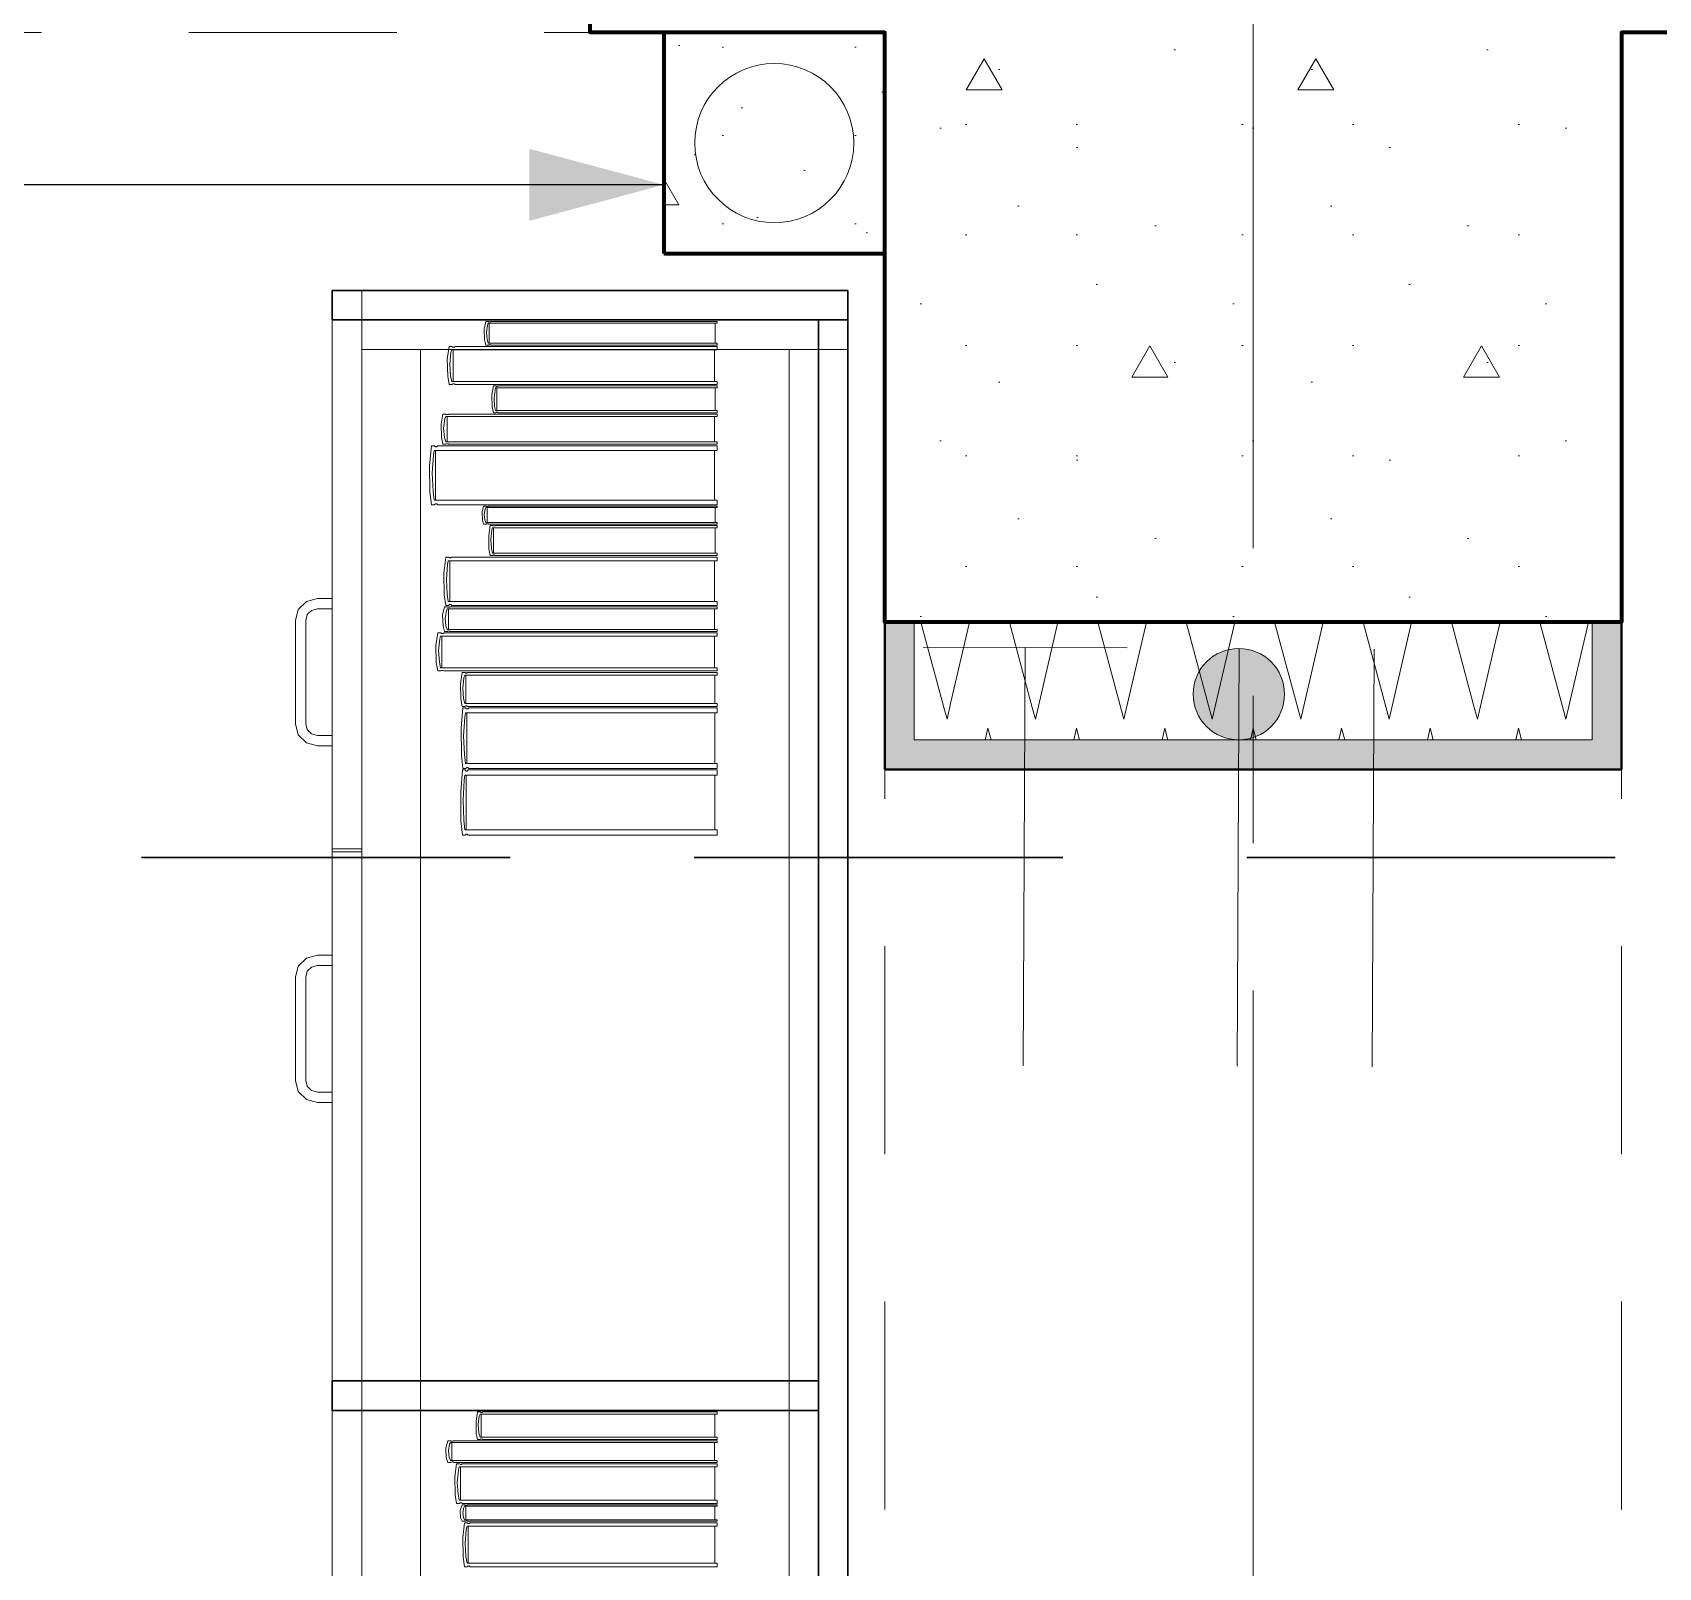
# Model space of a CAD drawing. Header units: inches. Extents: x -19 to 5698, y -728 to 92.
# Drawn here: x 128.992 to 130.095, y 38.358 to 39.4 of the extents above; entities that cross this region are included whole.
import ezdxf

# ---------------------------------------------------------------- set-up
doc = ezdxf.new("R2010")
doc.units = ezdxf.units.IN
doc.header["$MEASUREMENT"] = 0
doc.set_wipeout_variables(frame=1)
for name, pattern in [('HIDDEN', [0.375, 0.25, -0.125]), ('Hidden Line', [0.195611, 0.141111, -0.0545]), ('Punto & Raya', [0.65, 0.5, -0.075, 0, -0.075]), ('RAYITAS', [0.375, 0.25, -0.125]), ('Wipeout_Contour', [1, 0, -1])]:
    doc.linetypes.add(name, pattern=pattern)
doc.layers.get('0').update_dxf_attribs({"color": 61})
for name, color, linetype, lineweight in [('00 conduct tomacorr', 120, 'HIDDEN', 30), ('T-TECHO-E', 150, 'Continuous', 20), ('TOMACORRIENTE', 22, 'RAYITAS', 9)]:
    doc.layers.add(name, color=color, linetype=linetype, lineweight=lineweight)
for name, color, linetype in [('02 _ ARQ _ ALB _ Ejes Generales', 251, 'Continuous'), ('02 _ ARQ _ ZON _ Espacio.3D', 7, 'Continuous'), ('08 _ STR _ EXT _ 06 Columnas', 7, 'Continuous'), ('08 _ STR _ EXT _ 09 Vigas', 251, 'Continuous'), ('Estructura - 04 MURO', 7, 'Continuous'), ('Estructura - Carga', 7, 'Continuous'), ('Interior - Mobiliario', 7, 'Continuous'), ('MEP - HVAC', 7, 'Continuous'), ('Notas - Etiquetas', 7, 'Continuous')]:
    doc.layers.add(name, color=color, linetype=linetype)
doc.dimstyles.new('Estilo_Generado__8', dxfattribs={"dimtxt": 0.18, "dimasz": 0.0912, "dimexe": 0.18, "dimexo": 0.0625, "dimgap": 0, "dimtad": 0, "dimtih": 1, "dimtoh": 1, "dimdec": 4, "dimzin": 0, "dimdsep": 46, "dimcen": 0.09, "dimadec": 0, "dimazin": 0, "dimtfac": 1, "dimtdec": 4, "dimtmove": 0, "dimatfit": 3, "dimldrblk": 'ARROWHEAD_5', "dimfxl": 1, "dimtolj": 1, "dimtzin": 0, "dimarcsym": 0})

# ---------------------------------------------------------------- blocks, each defined once
blk = doc.blocks.new('*X75', base_point=(804.059, 0))
at = {"layer": 'Estructura - 04 MURO', "color": 9, "linetype": 'Continuous', "lineweight": 5}
for p, q in [((841.2168, 38.9878), (841.229, 38.9421)), ((841.1694, 38.9404), (841.1712, 38.934)), ((841.1712, 38.934), (841.1736, 38.9446)), ((841.1972, 38.92), (841.199, 38.9279)), ((841.199, 38.9279), (841.2011, 38.92))]:
    blk.add_line(p, q, dxfattribs=at)
blk = doc.blocks.new('*X76', base_point=(804.059, 0))
at = {"layer": 'Estructura - 04 MURO', "color": 9, "linetype": 'Continuous', "lineweight": 5}
for p, q in [((841.1535, 39), (841.1694, 38.9404)), ((841.1736, 38.9446), (841.1865, 39)), ((841.2135, 39), (841.2168, 38.9878))]:
    blk.add_line(p, q, dxfattribs=at)
blk = doc.blocks.new('*X77', base_point=(804.059, 0))
at = {"layer": 'Estructura - 04 MURO', "color": 9, "linetype": 'Continuous', "lineweight": 5}
for p, q in [((841.5432, 38.9858), (841.5465, 39)), ((841.5735, 39), (841.5898, 38.9392)), ((841.5919, 38.9371), (841.6065, 39))]:
    blk.add_line(p, q, dxfattribs=at)
blk = doc.blocks.new('*X78', base_point=(804.059, 0))
at = {"layer": 'Estructura - 04 MURO', "color": 9, "linetype": 'Continuous', "lineweight": 5}
for p, q in [((841.2312, 38.934), (841.2465, 39)), ((841.2735, 39), (841.2912, 38.934)), ((841.2912, 38.934), (841.3065, 39)), ((841.3335, 39), (841.3512, 38.934)), ((841.3512, 38.934), (841.3665, 39)), ((841.3935, 39), (841.4112, 38.934)), ((841.4112, 38.934), (841.4265, 39)), ((841.4535, 39), (841.4712, 38.934)), ((841.4712, 38.934), (841.4865, 39)), ((841.5135, 39), (841.529, 38.9421)), ((841.229, 38.9421), (841.2312, 38.934)), ((841.2572, 38.92), (841.259, 38.9279)), ((841.259, 38.9279), (841.2611, 38.92)), ((841.3172, 38.92), (841.319, 38.9279)), ((841.319, 38.9279), (841.3211, 38.92)), ((841.3772, 38.92), (841.379, 38.9279)), ((841.379, 38.9279), (841.3811, 38.92)), ((841.4372, 38.92), (841.439, 38.9279)), ((841.439, 38.9279), (841.4411, 38.92)), ((841.4972, 38.92), (841.499, 38.9279)), ((841.499, 38.9279), (841.5011, 38.92))]:
    blk.add_line(p, q, dxfattribs=at)
blk = doc.blocks.new('*X79', base_point=(804.059, 0))
at = {"layer": 'Estructura - 04 MURO', "color": 9, "linetype": 'Continuous', "lineweight": 5}
for p, q in [((841.5312, 38.934), (841.5432, 38.9858)), ((841.529, 38.9421), (841.5312, 38.934)), ((841.5898, 38.9392), (841.5912, 38.934)), ((841.5572, 38.92), (841.559, 38.9279)), ((841.559, 38.9279), (841.5611, 38.92)), ((841.5912, 38.934), (841.5919, 38.9371))]:
    blk.add_line(p, q, dxfattribs=at)
blk = doc.blocks.new('ARROWHEAD_5')
at = {"linetype": 'Continuous', "lineweight": 0}
blk.add_hatch(color=0, dxfattribs=at).paths.add_polyline_path([(-1, 0.2679), (0, 0), (-1, -0.2679)])
at = {"color": 0, "linetype": 'Continuous', "lineweight": 0}
blk.add_line((0, 0), (-1, 0), dxfattribs=at)
blk = doc.blocks.new('a')
at = {"layer": 'TOMACORRIENTE', "ltscale": 0.05}
h = blk.add_hatch(color=4, dxfattribs=at)
edge = h.paths.add_edge_path()
edge.add_arc((0, 0.0752), 0.02106, 0, 360)
at = {"layer": 'TOMACORRIENTE', "color": 4}
for p, q in [((-0.14553, 0.09625), (-0.0515, 0.09625)), ((-0.09851, 0.09625), (-0.09851, -0.09657)), ((0, 0.09625), (0, -0.09625)), ((0.06232, -0.09625), (0.06232, 0.09625))]:
    blk.add_line(p, q, dxfattribs=at)
blk.add_circle((0, 0.0752), 0.02106, dxfattribs=at)
blk = doc.blocks.new('CABLE 3FACE')
at = {"layer": 'T-TECHO-E', "rotation": 59.94170052614085}
blk.add_blockref('a', (0, 0), dxfattribs=at)

msp = doc.modelspace()

# ---------------------------------------------------------------- hatches: boundary and pattern name
at = {"layer": 'Estructura - 04 MURO', "linetype": 'Continuous', "lineweight": 9}
for points in [[(129.59, 38.92), (129.59, 39), (129.57, 39), (129.57, 38.92)], [(130.07, 38.92), (130.07, 39), (130.05, 39), (130.05, 38.92)], [(129.59, 38.92), (129.57, 38.9), (129.59, 38.9)], [(129.57, 38.92), (129.57, 38.9), (129.59, 38.92)], [(130.05, 38.92), (129.59, 38.92), (129.59, 38.9), (130.05, 38.9)], [(130.05, 38.92), (130.07, 38.9), (130.07, 38.92)], [(130.05, 38.9), (130.07, 38.9), (130.05, 38.92)]]:
    msp.add_hatch(color=250, dxfattribs=at).paths.add_polyline_path(points)
at = {"layer": 'Estructura - Carga', "linetype": 'Continuous', "lineweight": 13}
h = msp.add_hatch(dxfattribs=at)
h.set_pattern_fill('HORMIGÓN_ARMADO_0002', color=251, style=0, pattern_type=2)
h.set_pattern_definition([(0, (92.5, 6e-09), (0, 0.3117692), [0.03, -0.15]), (0, (92.59, 0.1559), (0, 0.3117692), [0.03, -0.15]), (60, (92.5, 6e-09), (-0.27, 0.1558846), [0.03, -0.15]), (60, (92.68, 6e-09), (-0.27, 0.1558846), [0.03, -0.15]), (120, (92.53, 6e-09), (0.27, 0.1558846), [0.03, -0.15]), (120, (92.71, 6e-09), (0.27, 0.1558846), [0.03, -0.15]), (0, (92.500015, 0.03), (0, 0.06), [0, -0.06, 0, -0.09]), (45, (92.530015, 0.03), (-0.04242641, 0.04242641), [0, -0.045, 0, -0.075])])
h.paths.add_polyline_path([(129.42, 39.25), (129.57, 39.25), (129.57, 39.4), (129.42, 39.4)])

# ---------------------------------------------------------------- linework, layer by layer
at = {"layer": '02 _ ARQ _ ALB _ Ejes Generales', "color": 251, "linetype": 'Punto & Raya', "lineweight": 13, "true_color": 0x636466}
msp.add_line((129.82, 3.05), (129.82, 44.9), dxfattribs=at)
at = {"layer": '02 _ ARQ _ ZON _ Espacio.3D', "color": 254, "linetype": 'Continuous', "lineweight": 0, "flags": 128}
msp.add_lwpolyline([(137.07, 39), (136.57, 39), (136.57, 39.4), (130.07, 39.4), (130.07, 39), (129.57, 39), (129.57, 39.4), (129.37, 39.4), (129.37, 39.65), (126.5479, 39.65), (126.5479, 39.4), (123.07, 39.4)], dxfattribs=at)
at = {"layer": '08 _ STR _ EXT _ 09 Vigas', "color": 251, "linetype": 'Hidden Line', "lineweight": 13, "true_color": 0x636466}
for p, q in [((123.07, 39.4), (129.57, 39.4)), ((129.57, 30.2), (129.57, 39.4)), ((130.07, 39.4), (136.57, 39.4)), ((130.07, 30.2), (130.07, 39.4))]:
    msp.add_line(p, q, dxfattribs=at)
at = {"layer": 'Estructura - 04 MURO', "color": 143, "linetype": 'Continuous', "lineweight": 5}
for p, q in [((129.59, 39), (129.59, 38.92)), ((130.05, 38.92), (130.05, 39)), ((130.05, 38.92), (130.05, 39)), ((130.05, 39), (130.05, 39)), ((129.59, 38.92), (129.67, 38.92)), ((129.59, 38.92), (129.67, 38.92)), ((129.67, 38.92), (129.97, 38.92)), ((129.97, 38.92), (130.05, 38.92))]:
    msp.add_line(p, q, dxfattribs=at)
at = {"layer": 'Estructura - 04 MURO', "color": 7, "linetype": 'Continuous', "lineweight": 40, "flags": 128}
for points in [[(129.57, 39), (129.57, 38.9)], [(130.07, 39), (130.05, 39)], [(130.07, 38.92), (130.07, 39)], [(130.07, 38.9), (130.07, 38.92)], [(129.57, 38.9), (129.59, 38.9)], [(129.59, 38.9), (130.07, 38.9)]]:
    msp.add_lwpolyline(points, dxfattribs=at)
at = {"layer": 'Estructura - 04 MURO', "color": 143, "linetype": 'Continuous', "lineweight": 5, "flags": 128}
for points in [[(129.59, 39), (129.67, 39)], [(129.97, 39), (129.67, 39)], [(130.05, 39), (129.97, 39)]]:
    msp.add_lwpolyline(points, dxfattribs=at)
at = {"layer": 'Estructura - Carga', "color": 7, "linetype": 'Continuous', "lineweight": 80, "flags": 128}
msp.add_lwpolyline([(129.42, 39.25), (129.57, 39.25), (129.57, 39.4), (129.42, 39.4)], close=True, dxfattribs=at)
at = {"layer": 'Interior - Mobiliario', "color": 175, "linetype": 'Continuous', "lineweight": 13}
for p, q in [((129.215, 37.745), (129.215, 39.205)), ((129.215, 39.205), (129.525, 39.205)), ((129.525, 39.205), (129.525, 37.745)), ((129.2984, 39.1914), (129.2982, 39.1986)), ((129.2997, 39.1965), (129.3001, 39.1916)), ((129.3001, 39.1916), (129.3009, 39.1892)), ((129.215, 39.185), (129.255, 39.185)), ((129.255, 39.185), (129.505, 39.185)), ((129.2731, 39.1783), (129.2744, 39.1869)), ((129.2744, 39.1869), (129.2763, 39.1869)), ((129.2756, 39.1829), (129.2749, 39.175)), ((129.2762, 39.1848), (129.2756, 39.1829)), ((129.4563, 39.1848), (129.2762, 39.1848)), ((129.2763, 39.1869), (129.2765, 39.1867)), ((129.2765, 39.1867), (129.2767, 39.1866)), ((129.2767, 39.1866), (129.277, 39.1865)), ((129.277, 39.1865), (129.2772, 39.1865)), ((129.2771, 39.1633), (129.2771, 39.1848)), ((129.2772, 39.1865), (129.2775, 39.1865)), ((129.2775, 39.1865), (129.2778, 39.1865)), ((129.2778, 39.1865), (129.278, 39.1866)), ((129.278, 39.1866), (129.2783, 39.1868)), ((129.2783, 39.1868), (129.2784, 39.1869)), ((129.2784, 39.1869), (129.4563, 39.1869)), ((129.2993, 39.1879), (129.2984, 39.1914)), ((129.301, 39.1879), (129.2993, 39.1879)), ((129.3009, 39.1892), (129.4563, 39.1892)), ((129.3011, 39.1879), (129.301, 39.1879)), ((129.3013, 39.188), (129.3011, 39.1879)), ((129.3015, 39.1881), (129.3013, 39.188)), ((129.3017, 39.1881), (129.3015, 39.1881)), ((129.302, 39.1882), (129.3017, 39.1881)), ((129.3022, 39.1881), (129.302, 39.1882)), ((129.3024, 39.1881), (129.3022, 39.1881)), ((129.3026, 39.188), (129.3024, 39.1881)), ((129.3027, 39.1879), (129.3026, 39.188)), ((129.4563, 39.1879), (129.3027, 39.1879)), ((129.4545, 39.1848), (129.4545, 39.1633)), ((129.4563, 39.1892), (129.4563, 39.1879)), ((129.4563, 39.1869), (129.4563, 39.1848)), ((129.2734, 39.1669), (129.2731, 39.1783)), ((129.2749, 39.175), (129.2753, 39.1671)), ((129.2744, 39.1612), (129.2734, 39.1669)), ((129.2763, 39.1612), (129.2744, 39.1612)), ((129.2753, 39.1671), (129.2762, 39.1633)), ((129.2762, 39.1633), (129.4563, 39.1633)), ((129.2764, 39.1613), (129.2763, 39.1612)), ((129.2767, 39.1615), (129.2764, 39.1613)), ((129.2769, 39.1616), (129.2767, 39.1615)), ((129.2772, 39.1617), (129.2769, 39.1616)), ((129.2774, 39.1617), (129.2772, 39.1617)), ((129.2777, 39.1616), (129.2774, 39.1617)), ((129.278, 39.1615), (129.2777, 39.1616)), ((129.2782, 39.1614), (129.278, 39.1615)), ((129.2784, 39.1612), (129.2782, 39.1614)), ((129.4563, 39.1612), (129.2784, 39.1612)), ((129.3034, 39.1542), (129.3044, 39.1602)), ((129.3044, 39.1602), (129.306, 39.1602)), ((129.3059, 39.1588), (129.3055, 39.1574)), ((129.4563, 39.1588), (129.3059, 39.1588)), ((129.306, 39.1602), (129.3062, 39.1601)), ((129.3062, 39.1601), (129.3064, 39.16)), ((129.3064, 39.16), (129.3066, 39.16)), ((129.3066, 39.16), (129.3068, 39.1599)), ((129.3067, 39.1435), (129.3067, 39.1588)), ((129.3068, 39.1599), (129.307, 39.1599)), ((129.307, 39.1599), (129.3072, 39.16)), ((129.3072, 39.16), (129.3075, 39.16)), ((129.3075, 39.16), (129.3076, 39.1602)), ((129.3076, 39.1602), (129.3077, 39.1602)), ((129.3077, 39.1602), (129.4563, 39.1602)), ((129.4548, 39.1588), (129.4548, 39.1435)), ((129.4563, 39.1633), (129.4563, 39.1612)), ((129.4563, 39.1602), (129.4563, 39.1588)), ((129.3036, 39.146), (129.3034, 39.1542)), ((129.3055, 39.1574), (129.3048, 39.1518)), ((129.3048, 39.1518), (129.3052, 39.1462)), ((129.2689, 39.1342), (129.2701, 39.141)), ((129.2701, 39.141), (129.2721, 39.141)), ((129.2714, 39.1379), (129.2706, 39.1316)), ((129.272, 39.1394), (129.2714, 39.1379)), ((129.4563, 39.1394), (129.272, 39.1394)), ((129.2721, 39.141), (129.2723, 39.1409)), ((129.2723, 39.1409), (129.2725, 39.1408)), ((129.2725, 39.1408), (129.2728, 39.1407)), ((129.2728, 39.1407), (129.2731, 39.1407)), ((129.2729, 39.1222), (129.2729, 39.1394)), ((129.2731, 39.1407), (129.2733, 39.1407)), ((129.2733, 39.1407), (129.2736, 39.1407)), ((129.2736, 39.1407), (129.2739, 39.1408)), ((129.2739, 39.1408), (129.2741, 39.141)), ((129.2741, 39.141), (129.2742, 39.141)), ((129.2742, 39.141), (129.4563, 39.141)), ((129.3044, 39.142), (129.3036, 39.146)), ((129.306, 39.142), (129.3044, 39.142)), ((129.3052, 39.1462), (129.3059, 39.1435)), ((129.3059, 39.1435), (129.4563, 39.1435)), ((129.3061, 39.1421), (129.306, 39.142)), ((129.3063, 39.1422), (129.3061, 39.1421)), ((129.3065, 39.1423), (129.3063, 39.1422)), ((129.3067, 39.1423), (129.3065, 39.1423)), ((129.307, 39.1423), (129.3067, 39.1423)), ((129.3072, 39.1423), (129.307, 39.1423)), ((129.3074, 39.1422), (129.3072, 39.1423)), ((129.3076, 39.1421), (129.3074, 39.1422)), ((129.3077, 39.142), (129.3076, 39.1421)), ((129.4563, 39.142), (129.3077, 39.142)), ((129.4545, 39.1394), (129.4545, 39.1222)), ((129.4563, 39.1435), (129.4563, 39.142)), ((129.4563, 39.141), (129.4563, 39.1394)), ((129.2691, 39.1251), (129.2689, 39.1342)), ((129.2706, 39.1316), (129.2711, 39.1253)), ((129.261, 39.1062), (129.2623, 39.1196)), ((129.2623, 39.1196), (129.2644, 39.1196)), ((129.2643, 39.1164), (129.2637, 39.1133)), ((129.4563, 39.1164), (129.2643, 39.1164)), ((129.2644, 39.1196), (129.2646, 39.1194)), ((129.2646, 39.1194), (129.2649, 39.1191)), ((129.2649, 39.1191), (129.2651, 39.119)), ((129.2651, 39.119), (129.2654, 39.1189)), ((129.2652, 39.0827), (129.2652, 39.1164)), ((129.2654, 39.1189), (129.2657, 39.1189)), ((129.2657, 39.1189), (129.266, 39.119)), ((129.266, 39.119), (129.2662, 39.1192)), ((129.2662, 39.1192), (129.2665, 39.1194)), ((129.2665, 39.1194), (129.2666, 39.1196)), ((129.2666, 39.1196), (129.4563, 39.1196)), ((129.2701, 39.1206), (129.2691, 39.1251)), ((129.2721, 39.1206), (129.2701, 39.1206)), ((129.2711, 39.1253), (129.272, 39.1222)), ((129.272, 39.1222), (129.4563, 39.1222)), ((129.2722, 39.1207), (129.2721, 39.1206)), ((129.2725, 39.1208), (129.2722, 39.1207)), ((129.2727, 39.1209), (129.2725, 39.1208)), ((129.273, 39.1209), (129.2727, 39.1209)), ((129.2733, 39.1209), (129.273, 39.1209)), ((129.2735, 39.1209), (129.2733, 39.1209)), ((129.2738, 39.1208), (129.2735, 39.1209)), ((129.274, 39.1207), (129.2738, 39.1208)), ((129.2742, 39.1206), (129.274, 39.1207)), ((129.4563, 39.1206), (129.2742, 39.1206)), ((129.4544, 39.1164), (129.4544, 39.0827)), ((129.4563, 39.1222), (129.4563, 39.1206)), ((129.4563, 39.1196), (129.4563, 39.1164)), ((129.2613, 39.0883), (129.261, 39.1062)), ((129.2637, 39.1133), (129.2629, 39.1011)), ((129.2629, 39.1011), (129.2634, 39.0887)), ((129.2623, 39.0795), (129.2613, 39.0883)), ((129.2634, 39.0887), (129.2643, 39.0827)), ((129.2643, 39.0827), (129.4563, 39.0827)), ((129.4563, 39.0827), (129.4563, 39.0795)), ((129.2644, 39.0795), (129.2623, 39.0795)), ((129.2646, 39.0797), (129.2644, 39.0795)), ((129.2648, 39.0799), (129.2646, 39.0797)), ((129.2651, 39.0801), (129.2648, 39.0799)), ((129.2653, 39.0802), (129.2651, 39.0801)), ((129.2656, 39.0802), (129.2653, 39.0802)), ((129.2659, 39.0801), (129.2656, 39.0802)), ((129.2662, 39.08), (129.2659, 39.0801)), ((129.2664, 39.0797), (129.2662, 39.08)), ((129.2666, 39.0795), (129.2664, 39.0797)), ((129.4563, 39.0795), (129.2666, 39.0795)), ((129.2967, 39.0745), (129.2977, 39.0785)), ((129.2969, 39.0691), (129.2967, 39.0745)), ((129.2977, 39.0785), (129.2994, 39.0785)), ((129.2988, 39.0767), (129.2982, 39.073)), ((129.2982, 39.073), (129.2986, 39.0693)), ((129.2993, 39.0776), (129.2988, 39.0767)), ((129.4563, 39.0776), (129.2993, 39.0776)), ((129.2994, 39.0785), (129.2996, 39.0785)), ((129.2996, 39.0785), (129.2998, 39.0784)), ((129.2998, 39.0784), (129.3, 39.0784)), ((129.3, 39.0784), (129.3002, 39.0783)), ((129.3001, 39.0675), (129.3001, 39.0776)), ((129.3002, 39.0783), (129.3005, 39.0783)), ((129.3005, 39.0783), (129.3007, 39.0784)), ((129.3007, 39.0784), (129.3009, 39.0784)), ((129.3009, 39.0784), (129.3011, 39.0785)), ((129.3011, 39.0785), (129.3012, 39.0785)), ((129.3012, 39.0785), (129.4563, 39.0785)), ((129.4548, 39.0776), (129.4548, 39.0675)), ((129.4563, 39.0785), (129.4563, 39.0776)), ((129.2977, 39.0665), (129.2969, 39.0691)), ((129.2994, 39.0665), (129.2977, 39.0665)), ((129.2986, 39.0693), (129.2993, 39.0675)), ((129.2993, 39.0675), (129.4563, 39.0675)), ((129.2995, 39.0665), (129.2994, 39.0665)), ((129.2997, 39.0666), (129.2995, 39.0665)), ((129.2999, 39.0667), (129.2997, 39.0666)), ((129.3002, 39.0667), (129.2999, 39.0667)), ((129.3004, 39.0667), (129.3002, 39.0667)), ((129.3006, 39.0667), (129.3004, 39.0667)), ((129.3009, 39.0666), (129.3006, 39.0667)), ((129.3011, 39.0666), (129.3009, 39.0666)), ((129.3012, 39.0665), (129.3011, 39.0666)), ((129.4563, 39.0665), (129.3012, 39.0665)), ((129.3012, 39.0587), (129.3022, 39.0655)), ((129.3022, 39.0655), (129.3039, 39.0655)), ((129.3033, 39.0623), (129.3027, 39.0561)), ((129.3038, 39.0639), (129.3033, 39.0623)), ((129.4563, 39.0639), (129.3038, 39.0639)), ((129.3039, 39.0655), (129.304, 39.0654)), ((129.304, 39.0654), (129.3042, 39.0653)), ((129.3042, 39.0653), (129.3044, 39.0652)), ((129.3044, 39.0652), (129.3047, 39.0652)), ((129.3045, 39.0467), (129.3045, 39.0639)), ((129.3047, 39.0652), (129.3049, 39.0652)), ((129.3049, 39.0652), (129.3051, 39.0652)), ((129.3051, 39.0652), (129.3053, 39.0653)), ((129.3053, 39.0653), (129.3055, 39.0654)), ((129.3055, 39.0654), (129.3056, 39.0655)), ((129.3056, 39.0655), (129.4563, 39.0655)), ((129.4548, 39.0639), (129.4548, 39.0467)), ((129.4563, 39.0675), (129.4563, 39.0665)), ((129.4563, 39.0655), (129.4563, 39.0639)), ((129.3014, 39.0496), (129.3012, 39.0587)), ((129.3022, 39.0451), (129.3014, 39.0496)), ((129.3027, 39.0561), (129.3031, 39.0498)), ((129.3031, 39.0498), (129.3038, 39.0467)), ((129.2708, 39.0332), (129.272, 39.0441)), ((129.272, 39.0441), (129.274, 39.0441)), ((129.2733, 39.039), (129.2725, 39.0289)), ((129.2738, 39.0415), (129.2733, 39.039)), ((129.4563, 39.0415), (129.2738, 39.0415)), ((129.274, 39.0441), (129.2742, 39.0439)), ((129.2742, 39.0439), (129.2744, 39.0438)), ((129.2744, 39.0438), (129.2747, 39.0436)), ((129.2747, 39.0436), (129.2749, 39.0436)), ((129.2748, 39.0139), (129.2748, 39.0415)), ((129.2749, 39.0436), (129.2752, 39.0436)), ((129.2752, 39.0436), (129.2755, 39.0437)), ((129.2755, 39.0437), (129.2757, 39.0438)), ((129.2757, 39.0438), (129.2759, 39.044)), ((129.2759, 39.044), (129.276, 39.0441)), ((129.276, 39.0441), (129.4563, 39.0441)), ((129.3039, 39.0451), (129.3022, 39.0451)), ((129.3038, 39.0467), (129.4563, 39.0467)), ((129.304, 39.0452), (129.3039, 39.0451)), ((129.3042, 39.0453), (129.304, 39.0452)), ((129.3044, 39.0454), (129.3042, 39.0453)), ((129.3046, 39.0455), (129.3044, 39.0454)), ((129.3048, 39.0455), (129.3046, 39.0455)), ((129.3051, 39.0454), (129.3048, 39.0455)), ((129.3053, 39.0453), (129.3051, 39.0454)), ((129.3055, 39.0452), (129.3053, 39.0453)), ((129.3056, 39.0451), (129.3055, 39.0452)), ((129.4563, 39.0451), (129.3056, 39.0451)), ((129.4545, 39.0415), (129.4545, 39.0139)), ((129.4563, 39.0467), (129.4563, 39.0451)), ((129.4563, 39.0441), (129.4563, 39.0415)), ((129.271, 39.0185), (129.2708, 39.0332)), ((129.2725, 39.0289), (129.273, 39.0189)), ((129.1775, 39.014), (129.185, 39.016)), ((129.185, 39.016), (129.195, 39.016)), ((129.195, 39.016), (129.195, 39.009)), ((129.272, 39.0113), (129.271, 39.0185)), ((129.273, 39.0189), (129.2738, 39.0139)), ((129.17, 39.001), (129.172, 39.0085)), ((129.172, 39.0085), (129.1775, 39.014)), ((129.1781, 39.005), (129.177, 39.001)), ((129.181, 39.0079), (129.1781, 39.005)), ((129.185, 39.009), (129.181, 39.0079)), ((129.195, 39.009), (129.185, 39.009)), ((129.2699, 39.0047), (129.2712, 39.0103)), ((129.2702, 38.9972), (129.2699, 39.0047)), ((129.2712, 39.0103), (129.2732, 39.0103)), ((129.2725, 39.0077), (129.2717, 39.0026)), ((129.274, 39.0113), (129.272, 39.0113)), ((129.273, 39.009), (129.2725, 39.0077)), ((129.4563, 39.009), (129.273, 39.009)), ((129.2732, 39.0103), (129.2734, 39.0102)), ((129.2734, 39.0102), (129.2736, 39.0101)), ((129.2736, 39.0101), (129.2739, 39.0101)), ((129.2738, 39.0139), (129.4563, 39.0139)), ((129.2739, 39.0101), (129.2741, 39.01)), ((129.2741, 39.0114), (129.274, 39.0113)), ((129.274, 38.9949), (129.274, 39.009)), ((129.2743, 39.0116), (129.2741, 39.0114)), ((129.2741, 39.01), (129.2744, 39.01)), ((129.2746, 39.0118), (129.2743, 39.0116)), ((129.2744, 39.01), (129.2747, 39.0101)), ((129.2749, 39.0119), (129.2746, 39.0118)), ((129.2747, 39.0101), (129.2749, 39.0102)), ((129.2751, 39.0119), (129.2749, 39.0119)), ((129.2749, 39.0102), (129.2751, 39.0103)), ((129.2754, 39.0118), (129.2751, 39.0119)), ((129.2751, 39.0103), (129.2753, 39.0103)), ((129.2753, 39.0103), (129.4563, 39.0103)), ((129.2757, 39.0117), (129.2754, 39.0118)), ((129.2759, 39.0115), (129.2757, 39.0117)), ((129.276, 39.0113), (129.2759, 39.0115)), ((129.4563, 39.0113), (129.276, 39.0113)), ((129.4545, 39.009), (129.4545, 38.9949)), ((129.4563, 39.0139), (129.4563, 39.0113)), ((129.4563, 39.0103), (129.4563, 39.009)), ((129.17, 38.931), (129.17, 39.001)), ((129.177, 39.001), (129.177, 38.931)), ((129.2712, 38.9936), (129.2702, 38.9972)), ((129.2732, 38.9936), (129.2712, 38.9936)), ((129.2717, 39.0026), (129.2722, 38.9974)), ((129.2722, 38.9974), (129.273, 38.9949)), ((129.273, 38.9949), (129.4563, 38.9949)), ((129.2733, 38.9936), (129.2732, 38.9936)), ((129.2735, 38.9937), (129.2733, 38.9936)), ((129.2738, 38.9938), (129.2735, 38.9937)), ((129.2741, 38.9938), (129.2738, 38.9938)), ((129.2743, 38.9938), (129.2741, 38.9938)), ((129.2746, 38.9938), (129.2743, 38.9938)), ((129.2749, 38.9937), (129.2746, 38.9938)), ((129.2751, 38.9936), (129.2749, 38.9937)), ((129.2753, 38.9936), (129.2751, 38.9936)), ((129.4563, 38.9936), (129.2753, 38.9936)), ((129.4563, 38.9949), (129.4563, 38.9936)), ((129.2654, 38.984), (129.2666, 38.9926)), ((129.2656, 38.9725), (129.2654, 38.984)), ((129.2666, 38.9926), (129.2687, 38.9926)), ((129.268, 38.9885), (129.2672, 38.9806)), ((129.2685, 38.9905), (129.268, 38.9885)), ((129.4563, 38.9905), (129.2685, 38.9905)), ((129.2687, 38.9926), (129.2689, 38.9924)), ((129.2689, 38.9924), (129.2691, 38.9923)), ((129.2691, 38.9923), (129.2694, 38.9922)), ((129.2694, 38.9922), (129.2696, 38.9921)), ((129.2695, 38.9689), (129.2695, 38.9905)), ((129.2696, 38.9921), (129.2699, 38.9921)), ((129.2699, 38.9921), (129.2702, 38.9922)), ((129.2702, 38.9922), (129.2705, 38.9923)), ((129.2705, 38.9923), (129.2707, 38.9925)), ((129.2707, 38.9925), (129.2708, 38.9926)), ((129.2708, 38.9926), (129.4563, 38.9926)), ((129.4544, 38.9905), (129.4544, 38.9689)), ((129.4563, 38.9926), (129.4563, 38.9905)), ((129.2666, 38.9668), (129.2656, 38.9725)), ((129.2672, 38.9806), (129.2677, 38.9727)), ((129.2677, 38.9727), (129.2685, 38.9689)), ((129.2687, 38.9668), (129.2666, 38.9668)), ((129.2685, 38.9689), (129.4563, 38.9689)), ((129.2688, 38.9669), (129.2687, 38.9668)), ((129.2691, 38.9671), (129.2688, 38.9669)), ((129.2693, 38.9672), (129.2691, 38.9671)), ((129.2696, 38.9672), (129.2693, 38.9672)), ((129.2699, 38.9672), (129.2696, 38.9672)), ((129.2701, 38.9672), (129.2699, 38.9672)), ((129.2704, 38.9671), (129.2701, 38.9672)), ((129.2707, 38.9669), (129.2704, 38.9671)), ((129.2708, 38.9668), (129.2707, 38.9669)), ((129.4563, 38.9668), (129.2708, 38.9668)), ((129.282, 38.9581), (129.2831, 38.9658)), ((129.2831, 38.9658), (129.285, 38.9658)), ((129.2844, 38.9622), (129.2836, 38.9551)), ((129.2849, 38.964), (129.2844, 38.9622)), ((129.4563, 38.964), (129.2849, 38.964)), ((129.285, 38.9658), (129.2852, 38.9657)), ((129.2852, 38.9657), (129.2854, 38.9656)), ((129.2854, 38.9656), (129.2856, 38.9655)), ((129.2856, 38.9655), (129.2859, 38.9654)), ((129.2857, 38.9446), (129.2857, 38.964)), ((129.2859, 38.9654), (129.2861, 38.9654)), ((129.2861, 38.9654), (129.2864, 38.9655)), ((129.2864, 38.9655), (129.2866, 38.9656)), ((129.2866, 38.9656), (129.2868, 38.9657)), ((129.2868, 38.9657), (129.2869, 38.9658)), ((129.2869, 38.9658), (129.4563, 38.9658)), ((129.4546, 38.964), (129.4546, 38.9446)), ((129.4563, 38.9689), (129.4563, 38.9668)), ((129.4563, 38.9658), (129.4563, 38.964)), ((129.2822, 38.9478), (129.282, 38.9581)), ((129.2836, 38.9551), (129.2841, 38.948)), ((129.2831, 38.9427), (129.2822, 38.9478)), ((129.2826, 38.928), (129.2837, 38.9417)), ((129.285, 38.9427), (129.2831, 38.9427)), ((129.2837, 38.9417), (129.2856, 38.9417)), ((129.2841, 38.948), (129.2849, 38.9446)), ((129.2849, 38.9446), (129.4563, 38.9446)), ((129.2855, 38.9384), (129.2849, 38.9353)), ((129.2851, 38.9428), (129.285, 38.9427)), ((129.2853, 38.9429), (129.2851, 38.9428)), ((129.2856, 38.943), (129.2853, 38.9429)), ((129.4563, 38.9384), (129.2855, 38.9384)), ((129.2858, 38.9431), (129.2856, 38.943)), ((129.2856, 38.9417), (129.2857, 38.9415)), ((129.2857, 38.9415), (129.286, 38.9413)), ((129.2861, 38.9431), (129.2858, 38.9431)), ((129.286, 38.9413), (129.2862, 38.9411)), ((129.2863, 38.9431), (129.2861, 38.9431)), ((129.2862, 38.9411), (129.2865, 38.941)), ((129.2866, 38.943), (129.2863, 38.9431)), ((129.2863, 38.9039), (129.2863, 38.9384)), ((129.2865, 38.941), (129.2867, 38.941)), ((129.2868, 38.9428), (129.2866, 38.943)), ((129.2867, 38.941), (129.287, 38.9411)), ((129.2869, 38.9427), (129.2868, 38.9428)), ((129.4563, 38.9427), (129.2869, 38.9427)), ((129.287, 38.9411), (129.2872, 38.9413)), ((129.2872, 38.9413), (129.2874, 38.9416)), ((129.2874, 38.9416), (129.2875, 38.9417)), ((129.2875, 38.9417), (129.4563, 38.9417)), ((129.4546, 38.9384), (129.4546, 38.9039)), ((129.4563, 38.9446), (129.4563, 38.9427)), ((129.4563, 38.9417), (129.4563, 38.9384)), ((129.172, 38.9235), (129.17, 38.931)), ((129.177, 38.931), (129.1781, 38.927)), ((129.1781, 38.927), (129.181, 38.9241)), ((129.2828, 38.9096), (129.2826, 38.928)), ((129.2849, 38.9353), (129.2842, 38.9227)), ((129.1775, 38.918), (129.172, 38.9235)), ((129.185, 38.916), (129.1775, 38.918)), ((129.181, 38.9241), (129.185, 38.923)), ((129.185, 38.923), (129.195, 38.923)), ((129.195, 38.916), (129.185, 38.916)), ((129.195, 38.923), (129.195, 38.916)), ((129.2842, 38.9227), (129.2847, 38.91)), ((129.2837, 38.9006), (129.2828, 38.9096)), ((129.2847, 38.91), (129.2855, 38.9039)), ((129.2822, 38.8848), (129.2834, 38.8996)), ((129.2834, 38.8996), (129.2853, 38.8996)), ((129.2856, 38.9006), (129.2837, 38.9006)), ((129.2851, 38.896), (129.2846, 38.8927)), ((129.4563, 38.896), (129.2851, 38.896)), ((129.2853, 38.8996), (129.2854, 38.8993)), ((129.2854, 38.8993), (129.2856, 38.8991)), ((129.2855, 38.9039), (129.4563, 38.9039)), ((129.2857, 38.9007), (129.2856, 38.9006)), ((129.2856, 38.8991), (129.2859, 38.8989)), ((129.2859, 38.901), (129.2857, 38.9007)), ((129.2862, 38.9011), (129.2859, 38.901)), ((129.2859, 38.8989), (129.2861, 38.8988)), ((129.286, 38.8589), (129.286, 38.896)), ((129.2861, 38.8988), (129.2864, 38.8988)), ((129.2864, 38.9012), (129.2862, 38.9011)), ((129.2867, 38.9012), (129.2864, 38.9012)), ((129.2864, 38.8988), (129.2866, 38.8989)), ((129.2866, 38.8989), (129.2869, 38.8991)), ((129.2869, 38.9012), (129.2867, 38.9012)), ((129.2872, 38.901), (129.2869, 38.9012)), ((129.2869, 38.8991), (129.2871, 38.8994)), ((129.2871, 38.8994), (129.2872, 38.8996)), ((129.2874, 38.9008), (129.2872, 38.901)), ((129.2872, 38.8996), (129.4563, 38.8996)), ((129.2875, 38.9006), (129.2874, 38.9008)), ((129.4563, 38.9006), (129.2875, 38.9006)), ((129.4546, 38.896), (129.4546, 38.8589)), ((129.4563, 38.9039), (129.4563, 38.9006)), ((129.4563, 38.8996), (129.4563, 38.896)), ((129.2824, 38.8651), (129.2822, 38.8848)), ((129.2846, 38.8927), (129.2839, 38.8791)), ((129.2839, 38.8791), (129.2843, 38.8655)), ((129.2834, 38.8554), (129.2824, 38.8651)), ((129.2843, 38.8655), (129.2851, 38.8589)), ((129.2853, 38.8554), (129.2834, 38.8554)), ((129.2851, 38.8589), (129.4563, 38.8589)), ((129.2854, 38.8555), (129.2853, 38.8554)), ((129.2856, 38.8558), (129.2854, 38.8555)), ((129.2858, 38.856), (129.2856, 38.8558)), ((129.2861, 38.8561), (129.2858, 38.856)), ((129.2863, 38.8561), (129.2861, 38.8561)), ((129.2866, 38.856), (129.2863, 38.8561)), ((129.2868, 38.8559), (129.2866, 38.856)), ((129.287, 38.8556), (129.2868, 38.8559)), ((129.2872, 38.8554), (129.287, 38.8556)), ((129.4563, 38.8554), (129.2872, 38.8554)), ((129.4563, 38.8589), (129.4563, 38.8554)), ((129.195, 38.846), (129.215, 38.846)), ((129.195, 38.844), (129.215, 38.844)), ((129.185, 38.774), (129.1775, 38.772)), ((129.195, 38.774), (129.185, 38.774)), ((129.195, 38.767), (129.195, 38.774)), ((129.172, 38.7665), (129.17, 38.759)), ((129.1775, 38.772), (129.172, 38.7665)), ((129.177, 38.759), (129.1781, 38.763)), ((129.1781, 38.763), (129.181, 38.7659)), ((129.181, 38.7659), (129.185, 38.767)), ((129.185, 38.767), (129.195, 38.767)), ((129.17, 38.759), (129.17, 38.689)), ((129.177, 38.689), (129.177, 38.759)), ((129.17, 38.689), (129.172, 38.6815)), ((129.1781, 38.685), (129.177, 38.689)), ((129.181, 38.6821), (129.1781, 38.685)), ((129.172, 38.6815), (129.1775, 38.676)), ((129.1775, 38.676), (129.185, 38.674)), ((129.185, 38.681), (129.181, 38.6821)), ((129.195, 38.681), (129.185, 38.681)), ((129.185, 38.674), (129.195, 38.674)), ((129.195, 38.674), (129.195, 38.681)), ((129.2928, 38.4494), (129.2926, 38.4578)), ((129.2941, 38.4554), (129.2945, 38.4496)), ((129.2722, 38.4395), (129.2734, 38.4444)), ((129.2734, 38.4444), (129.2754, 38.4444)), ((129.2747, 38.4421), (129.2739, 38.4376)), ((129.2752, 38.4432), (129.2747, 38.4421)), ((129.4563, 38.4432), (129.2752, 38.4432)), ((129.2754, 38.4444), (129.2756, 38.4443)), ((129.2756, 38.4443), (129.2758, 38.4442)), ((129.2758, 38.4442), (129.276, 38.4441)), ((129.276, 38.4441), (129.2763, 38.4441)), ((129.2762, 38.431), (129.2762, 38.4432)), ((129.2763, 38.4441), (129.2766, 38.4441)), ((129.2766, 38.4441), (129.2768, 38.4441)), ((129.2768, 38.4441), (129.2771, 38.4442)), ((129.2771, 38.4442), (129.2773, 38.4443)), ((129.2773, 38.4443), (129.2774, 38.4444)), ((129.2774, 38.4444), (129.4563, 38.4444)), ((129.2937, 38.4454), (129.2928, 38.4494)), ((129.2954, 38.4454), (129.2937, 38.4454)), ((129.2945, 38.4496), (129.2953, 38.4468)), ((129.2953, 38.4468), (129.4563, 38.4468)), ((129.2955, 38.4454), (129.2954, 38.4454)), ((129.2957, 38.4455), (129.2955, 38.4454)), ((129.296, 38.4456), (129.2957, 38.4455)), ((129.2962, 38.4457), (129.296, 38.4456)), ((129.2964, 38.4457), (129.2962, 38.4457)), ((129.2967, 38.4456), (129.2964, 38.4457)), ((129.2969, 38.4456), (129.2967, 38.4456)), ((129.2971, 38.4455), (129.2969, 38.4456)), ((129.2972, 38.4454), (129.2971, 38.4455)), ((129.4563, 38.4454), (129.2972, 38.4454)), ((129.4545, 38.4432), (129.4545, 38.431)), ((129.4563, 38.4468), (129.4563, 38.4454)), ((129.4563, 38.4444), (129.4563, 38.4432)), ((129.2724, 38.433), (129.2722, 38.4395)), ((129.2734, 38.4298), (129.2724, 38.433)), ((129.2739, 38.4376), (129.2744, 38.4332)), ((129.2744, 38.4332), (129.2752, 38.431)), ((129.2752, 38.431), (129.4563, 38.431)), ((129.4563, 38.431), (129.4563, 38.4298)), ((129.2754, 38.4298), (129.2734, 38.4298)), ((129.2755, 38.4299), (129.2754, 38.4298)), ((129.2757, 38.43), (129.2755, 38.4299)), ((129.276, 38.43), (129.2757, 38.43)), ((129.2763, 38.4301), (129.276, 38.43)), ((129.2765, 38.4301), (129.2763, 38.4301)), ((129.2768, 38.4301), (129.2765, 38.4301)), ((129.277, 38.43), (129.2768, 38.4301)), ((129.2773, 38.4299), (129.277, 38.43)), ((129.2774, 38.4298), (129.2773, 38.4299)), ((129.4563, 38.4298), (129.2774, 38.4298)), ((129.2782, 38.4199), (129.2794, 38.4288)), ((129.2785, 38.4078), (129.2782, 38.4199)), ((129.2794, 38.4288), (129.2813, 38.4288)), ((129.2807, 38.4246), (129.2799, 38.4164)), ((129.2812, 38.4267), (129.2807, 38.4246)), ((129.4563, 38.4267), (129.2812, 38.4267)), ((129.2813, 38.4288), (129.2815, 38.4287)), ((129.2815, 38.4287), (129.2817, 38.4285)), ((129.2817, 38.4285), (129.282, 38.4284)), ((129.282, 38.4284), (129.2822, 38.4284)), ((129.2821, 38.4041), (129.2821, 38.4267)), ((129.2821, 38.4267), (129.4546, 38.4267)), ((129.2822, 38.4284), (129.2825, 38.4284)), ((129.2825, 38.4284), (129.2827, 38.4285)), ((129.2827, 38.4285), (129.283, 38.4286)), ((129.283, 38.4286), (129.2832, 38.4287)), ((129.2832, 38.4287), (129.2833, 38.4288)), ((129.2833, 38.4288), (129.4563, 38.4288)), ((129.4546, 38.4267), (129.4546, 38.4041)), ((129.4563, 38.4288), (129.4563, 38.4267)), ((129.2799, 38.4164), (129.2804, 38.4081)), ((129.2794, 38.4019), (129.2785, 38.4078)), ((129.2813, 38.4019), (129.2794, 38.4019)), ((129.2804, 38.4081), (129.2812, 38.4041)), ((129.2812, 38.4041), (129.4563, 38.4041)), ((129.2814, 38.402), (129.2813, 38.4019)), ((129.2817, 38.4022), (129.2814, 38.402)), ((129.2819, 38.4023), (129.2817, 38.4022)), ((129.2822, 38.4023), (129.2819, 38.4023)), ((129.2819, 38.3972), (129.2831, 38.4009)), ((129.2821, 38.3922), (129.2819, 38.3972)), ((129.4546, 38.4041), (129.2821, 38.4041)), ((129.2824, 38.4024), (129.2822, 38.4023)), ((129.2827, 38.4023), (129.2824, 38.4024)), ((129.2829, 38.4022), (129.2827, 38.4023)), ((129.2832, 38.4021), (129.2829, 38.4022)), ((129.2831, 38.4009), (129.285, 38.4009)), ((129.2833, 38.4019), (129.2832, 38.4021)), ((129.4563, 38.4019), (129.2833, 38.4019)), ((129.2843, 38.3992), (129.2836, 38.3958)), ((129.2848, 38.4), (129.2843, 38.3992)), ((129.4563, 38.4), (129.2848, 38.4)), ((129.285, 38.4009), (129.2851, 38.4008)), ((129.2851, 38.4008), (129.2853, 38.4008)), ((129.2853, 38.4008), (129.2856, 38.4007)), ((129.2856, 38.4007), (129.2858, 38.4007)), ((129.2857, 38.3907), (129.2857, 38.4)), ((129.2858, 38.4007), (129.2861, 38.4007)), ((129.2861, 38.4007), (129.2863, 38.4007)), ((129.2863, 38.4007), (129.2866, 38.4008)), ((129.2866, 38.4008), (129.2868, 38.4009)), ((129.2868, 38.4009), (129.2869, 38.4009)), ((129.2869, 38.4009), (129.4563, 38.4009)), ((129.4546, 38.4), (129.4546, 38.3907)), ((129.4563, 38.4041), (129.4563, 38.4019)), ((129.4563, 38.4009), (129.4563, 38.4)), ((129.2831, 38.3898), (129.2821, 38.3922)), ((129.285, 38.3898), (129.2831, 38.3898)), ((129.2836, 38.3958), (129.284, 38.3923)), ((129.2836, 38.3788), (129.2847, 38.3888)), ((129.284, 38.3923), (129.2848, 38.3907)), ((129.2847, 38.3888), (129.2866, 38.3888)), ((129.2848, 38.3907), (129.4563, 38.3907)), ((129.2851, 38.3898), (129.285, 38.3898)), ((129.2853, 38.3899), (129.2851, 38.3898)), ((129.2855, 38.3899), (129.2853, 38.3899)), ((129.2858, 38.39), (129.2855, 38.3899)), ((129.286, 38.39), (129.2858, 38.39)), ((129.2863, 38.39), (129.286, 38.39)), ((129.2865, 38.3864), (129.286, 38.3841)), ((129.2865, 38.3899), (129.2863, 38.39)), ((129.2867, 38.3899), (129.2865, 38.3899)), ((129.4563, 38.3864), (129.2865, 38.3864)), ((129.2866, 38.3888), (129.2868, 38.3886)), ((129.2869, 38.3898), (129.2867, 38.3899)), ((129.2868, 38.3886), (129.287, 38.3885)), ((129.4563, 38.3898), (129.2869, 38.3898)), ((129.287, 38.3885), (129.2872, 38.3883)), ((129.2872, 38.3883), (129.2875, 38.3883)), ((129.2873, 38.3613), (129.2873, 38.3864)), ((129.2875, 38.3883), (129.2877, 38.3883)), ((129.2877, 38.3883), (129.288, 38.3884)), ((129.288, 38.3884), (129.2882, 38.3885)), ((129.2882, 38.3885), (129.2884, 38.3887)), ((129.2884, 38.3887), (129.2885, 38.3888)), ((129.2885, 38.3888), (129.4563, 38.3888)), ((129.4546, 38.3864), (129.4546, 38.3613)), ((129.4563, 38.3907), (129.4563, 38.3898)), ((129.4563, 38.3888), (129.4563, 38.3864)), ((129.2838, 38.3655), (129.2836, 38.3788)), ((129.286, 38.3841), (129.2852, 38.375)), ((129.2847, 38.359), (129.2838, 38.3655)), ((129.2852, 38.375), (129.2857, 38.3658)), ((129.2857, 38.3658), (129.2865, 38.3613)), ((129.2866, 38.359), (129.2847, 38.359)), ((129.2865, 38.3613), (129.4563, 38.3613)), ((129.2867, 38.3591), (129.2866, 38.359)), ((129.2869, 38.3593), (129.2867, 38.3591)), ((129.2872, 38.3594), (129.2869, 38.3593)), ((129.2874, 38.3594), (129.2872, 38.3594)), ((129.2877, 38.3595), (129.2874, 38.3594)), ((129.2879, 38.3594), (129.2877, 38.3595)), ((129.2881, 38.3593), (129.2879, 38.3594)), ((129.2884, 38.3591), (129.2881, 38.3593)), ((129.2885, 38.359), (129.2884, 38.3591)), ((129.4563, 38.359), (129.2885, 38.359)), ((129.4563, 38.3613), (129.4563, 38.359))]:
    msp.add_line(p, q, dxfattribs=at)
at = {"layer": 'MEP - HVAC', "color": 7, "linetype": 'Continuous', "lineweight": 13, "flags": 128}
msp.add_lwpolyline([(129.495, 39.379, 1), (129.495, 39.271, 1)], format="xyb", close=True, dxfattribs=at)

# ---------------------------------------------------------------- block references
at = {"layer": 'Estructura - 04 MURO', "color": 7, "lineweight": 80}
for name in ['*X76', '*X78', '*X77', '*X75', '*X79']:
    msp.add_blockref(name, (92.5, 0), dxfattribs=at)

# ---------------------------------------------------------------- leaders
at = {"layer": 'Notas - Etiquetas', "color": 144, "linetype": 'Continuous', "lineweight": 13, "annotation_type": 0, "has_hookline": 1, "hookline_direction": 1, "text_width": 1.0171}
msp.add_leader([(129.42, 39.2967), (128.1042, 39.2963)], dimstyle='Estilo_Generado__8', dxfattribs=at)

# ---------------------------------------------------------------- next in the draw order: wipeouts: each hides what was drawn before it
at = {"color": 254, "linetype": 'Wipeout_Contour', "lineweight": 0, "ltscale": 3367.195508}
msp.add_wipeout([(129.195, 38.465), (129.525, 38.465), (129.525, 38.485), (129.195, 38.485)], dxfattribs=at).dxf.layer = 'Interior - Mobiliario'

# ---------------------------------------------------------------- next in the draw order: linework, layer by layer
at = {"layer": 'Interior - Mobiliario', "color": 175, "linetype": 'Continuous', "lineweight": 13}
for p, q in [((129.215, 37.765), (129.215, 39.185)), ((129.255, 39.185), (129.255, 37.765)), ((129.505, 37.765), (129.505, 39.185)), ((129.195, 38.485), (129.195, 38.844)), ((129.215, 38.485), (129.215, 38.844)), ((129.195, 38.465), (129.195, 38.485)), ((129.195, 38.485), (129.525, 38.485)), ((129.195, 38.465), (129.195, 38.485)), ((129.195, 38.485), (129.215, 38.485)), ((129.525, 38.485), (129.525, 38.465)), ((129.525, 38.465), (129.195, 38.465)), ((129.195, 38.465), (129.195, 38.106)), ((129.195, 38.465), (129.215, 38.465)), ((129.215, 38.465), (129.215, 38.106)), ((129.2926, 38.4578), (129.2937, 38.464)), ((129.2937, 38.464), (129.2954, 38.464)), ((129.2954, 38.464), (129.2956, 38.4639)), ((129.2956, 38.4639), (129.2958, 38.4638)), ((129.2958, 38.4638), (129.296, 38.4637)), ((129.296, 38.4637), (129.2962, 38.4637)), ((129.2962, 38.4637), (129.2965, 38.4637)), ((129.2965, 38.4637), (129.2967, 38.4637)), ((129.2967, 38.4637), (129.2969, 38.4638)), ((129.2969, 38.4638), (129.2971, 38.4639)), ((129.2971, 38.4639), (129.2972, 38.464)), ((129.2972, 38.464), (129.4563, 38.464)), ((129.4563, 38.464), (129.4563, 38.4625)), ((129.2948, 38.4611), (129.2941, 38.4554)), ((129.2953, 38.4625), (129.2948, 38.4611)), ((129.4563, 38.4625), (129.2953, 38.4625)), ((129.2961, 38.4468), (129.2961, 38.4625)), ((129.4547, 38.4625), (129.4547, 38.4468))]:
    msp.add_line(p, q, dxfattribs=at)
at = {"layer": 'Interior - Mobiliario', "color": 175, "linetype": 'Continuous', "lineweight": 30}
for p, q in [((129.195, 38.485), (129.525, 38.485)), ((129.195, 38.485), (129.195, 38.465)), ((129.525, 38.485), (129.525, 38.465)), ((129.195, 38.465), (129.525, 38.465))]:
    msp.add_line(p, q, dxfattribs=at)

# ---------------------------------------------------------------- next in the draw order: wipeouts: each hides what was drawn before it
at = {"color": 254, "linetype": 'Wipeout_Contour', "lineweight": 0, "ltscale": 3367.895978}
msp.add_wipeout([(129.525, 37.745), (129.545, 37.745), (129.545, 39.205), (129.525, 39.205)], dxfattribs=at).dxf.layer = 'Interior - Mobiliario'

# ---------------------------------------------------------------- next in the draw order: linework, layer by layer
at = {"layer": '00 conduct tomacorr'}
msp.add_line((138.6907, 38.8403), (127.8997, 38.8403, 0.0003), dxfattribs=at)
at = {"layer": 'Interior - Mobiliario', "color": 175, "linetype": 'Continuous', "lineweight": 30}
for p, q in [((129.525, 39.205), (129.545, 39.205)), ((129.525, 39.205), (129.525, 37.745)), ((129.545, 39.205), (129.545, 37.745))]:
    msp.add_line(p, q, dxfattribs=at)
at = {"layer": 'Interior - Mobiliario', "color": 175, "linetype": 'Continuous', "lineweight": 13}
for p, q in [((129.525, 37.745), (129.525, 39.205)), ((129.525, 39.205), (129.545, 39.205)), ((129.545, 39.205), (129.545, 37.745)), ((129.505, 39.185), (129.545, 39.185)), ((129.545, 39.185), (129.545, 37.765)), ((129.195, 38.485), (129.525, 38.485)), ((129.525, 38.485), (129.525, 38.465)), ((129.525, 38.465), (129.195, 38.465))]:
    msp.add_line(p, q, dxfattribs=at)

# ---------------------------------------------------------------- next in the draw order: block references
at = {"layer": '00 conduct tomacorr', "xscale": 1.47256122672843, "yscale": 1.47256122672843, "zscale": 1.47256122672843, "rotation": 299.7894777823319}
msp.add_blockref('CABLE 3FACE', (129.8097, 38.8403, 0.0002), dxfattribs=at)

# ---------------------------------------------------------------- next in the draw order: wipeouts: each hides what was drawn before it
at = {"color": 254, "linetype": 'Wipeout_Contour', "lineweight": 0, "ltscale": 3367.37205}
msp.add_wipeout([(129.195, 39.205), (129.545, 39.205), (129.545, 39.225), (129.195, 39.225)], dxfattribs=at).dxf.layer = 'Interior - Mobiliario'

# ---------------------------------------------------------------- next in the draw order: hatches: boundary and pattern name
at = {"layer": '08 _ STR _ EXT _ 06 Columnas', "linetype": 'Continuous', "lineweight": 9}
h = msp.add_hatch(dxfattribs=at)
h.set_pattern_fill('HORMIGÓN_EN_MASA_0002', style=0, pattern_type=2)
h.set_pattern_definition([(0, (92.5, 6e-09), (0, 0.3897114), [0.024375, -0.200625]), (0, (92.6125, 0.19486), (0, 0.3897114), [0.024375, -0.200625]), (60, (92.5, 6e-09), (-0.3375, 0.1948557), [0.024375, -0.200625]), (60, (92.725, 6e-09), (-0.3375, 0.1948557), [0.024375, -0.200625]), (120, (92.5244, 6e-09), (0.3375, 0.1948557), [0.024375, -0.200625]), (120, (92.7494, 6e-09), (0.3375, 0.1948557), [0.024375, -0.200625]), (0, (92.500015, 0.0375), (0, 0.075), [0, -0.075, 0, -0.1125]), (45, (92.537515, 0.0375), (-0.05303301, 0.05303301), [0, -0.05625, 0, -0.09375])])
h.paths.add_polyline_path([(129.37, 39.9), (129.37, 39.4), (129.57, 39.4), (129.57, 39), (130.07, 39), (130.07, 39.4), (130.27, 39.4), (130.27, 39.9)])

# ---------------------------------------------------------------- next in the draw order: linework, layer by layer
at = {"layer": '08 _ STR _ EXT _ 06 Columnas', "color": 7, "linetype": 'Continuous', "lineweight": 80, "flags": 128}
msp.add_lwpolyline([(129.37, 39.9), (130.27, 39.9), (130.27, 39.4), (130.07, 39.4), (130.07, 39), (129.57, 39), (129.57, 39.4), (129.37, 39.4)], close=True, dxfattribs=at)
at = {"layer": 'Interior - Mobiliario', "color": 175, "linetype": 'Continuous', "lineweight": 30}
for p, q in [((129.195, 39.225), (129.545, 39.225)), ((129.195, 39.225), (129.195, 39.205)), ((129.545, 39.225), (129.545, 39.205)), ((129.195, 39.205), (129.545, 39.205))]:
    msp.add_line(p, q, dxfattribs=at)
at = {"layer": 'Interior - Mobiliario', "color": 175, "linetype": 'Continuous', "lineweight": 13}
for p, q in [((129.195, 39.205), (129.195, 39.225)), ((129.195, 39.225), (129.545, 39.225)), ((129.195, 39.225), (129.195, 37.725)), ((129.545, 39.225), (129.195, 39.225)), ((129.215, 39.185), (129.215, 39.225)), ((129.215, 39.225), (129.545, 39.225)), ((129.545, 39.225), (129.545, 39.205)), ((129.545, 39.225), (129.545, 39.185)), ((129.545, 37.725), (129.545, 39.225)), ((129.545, 39.205), (129.195, 39.205)), ((129.195, 37.745), (129.195, 39.205)), ((129.195, 39.205), (129.545, 39.205)), ((129.195, 37.745), (129.195, 39.205)), ((129.195, 39.205), (129.525, 39.205)), ((129.195, 39.205), (129.195, 38.846)), ((129.195, 39.205), (129.215, 39.205)), ((129.215, 37.745), (129.215, 39.205)), ((129.215, 39.205), (129.525, 39.205)), ((129.215, 37.745), (129.215, 39.205)), ((129.215, 39.205), (129.525, 39.205)), ((129.215, 39.205), (129.215, 38.846)), ((129.2982, 39.1986), (129.2993, 39.204)), ((129.2993, 39.204), (129.301, 39.204)), ((129.3009, 39.2027), (129.3004, 39.2015)), ((129.4563, 39.2027), (129.3009, 39.2027)), ((129.301, 39.204), (129.3011, 39.2039)), ((129.3011, 39.2039), (129.3013, 39.2038)), ((129.3013, 39.2038), (129.3015, 39.2038)), ((129.3015, 39.2038), (129.3018, 39.2037)), ((129.3016, 39.1892), (129.3016, 39.2027)), ((129.3018, 39.2037), (129.302, 39.2037)), ((129.302, 39.2037), (129.3022, 39.2038)), ((129.3022, 39.2038), (129.3025, 39.2038)), ((129.3025, 39.2038), (129.3027, 39.2039)), ((129.3027, 39.2039), (129.3027, 39.204)), ((129.3027, 39.204), (129.4563, 39.204)), ((129.4548, 39.2027), (129.4548, 39.1892)), ((129.4563, 39.204), (129.4563, 39.2027)), ((129.525, 39.205), (129.525, 37.745)), ((129.525, 39.205), (129.525, 37.745)), ((129.525, 39.205), (129.525, 37.745)), ((129.545, 39.205), (129.545, 37.745)), ((129.3004, 39.2015), (129.2997, 39.1965))]:
    msp.add_line(p, q, dxfattribs=at)

doc.saveas('drawing.dxf')
